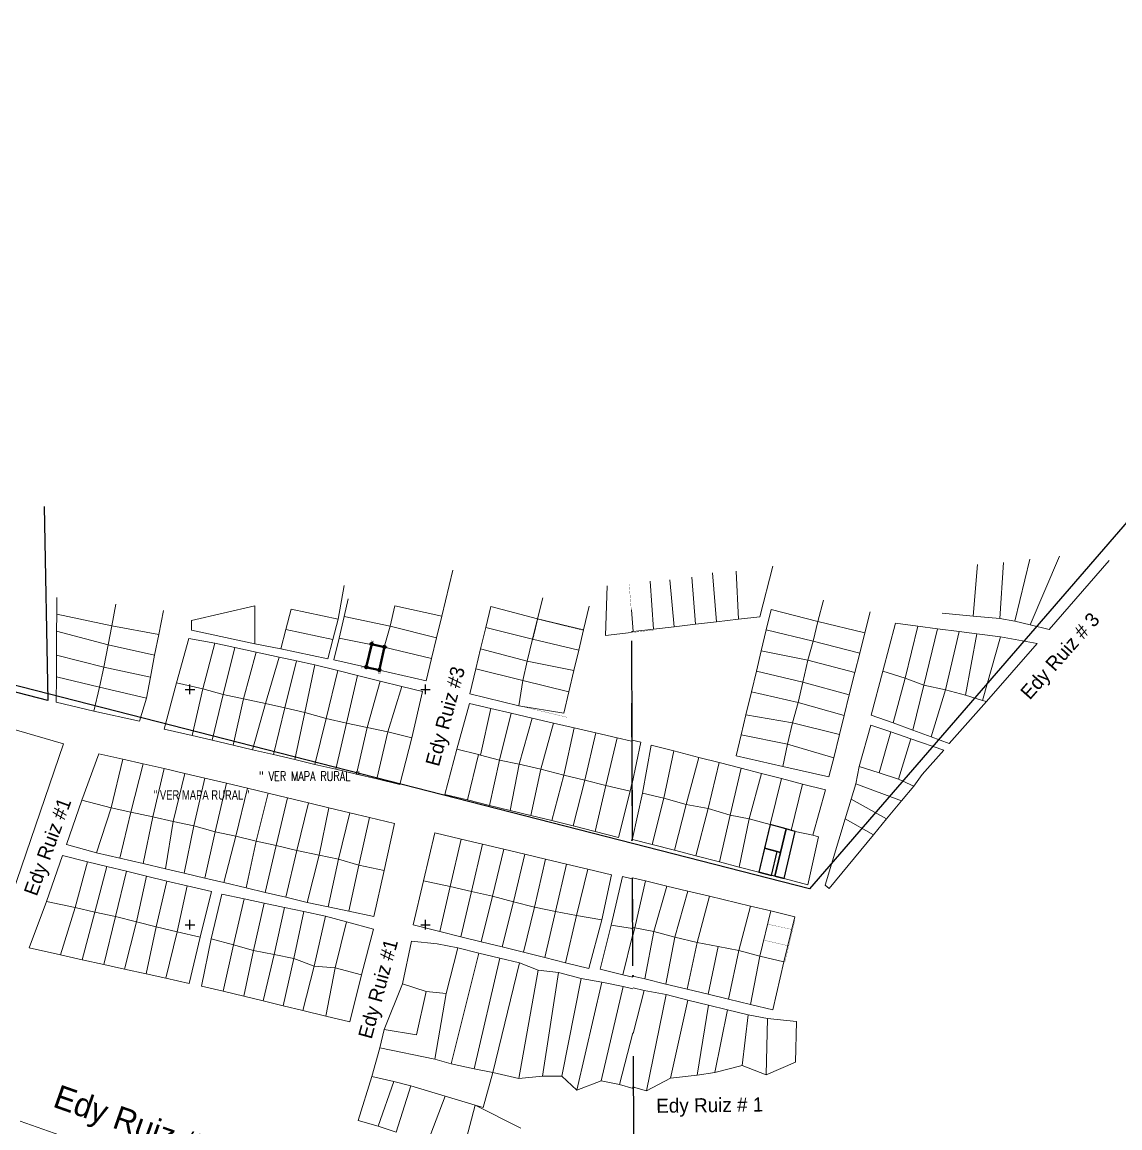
# Model space of a CAD drawing. Header units: metres. Extents: x 619047 to 657292, y 1301217 to 1319844.
# Drawn here: x 649320.5 to 649786.9, y 1319243.9 to 1319713.8 of the extents above; entities that cross this region are included whole.
import ezdxf
from ezdxf.enums import TextEntityAlignment as Align

# ---------------------------------------------------------------- set-up
doc = ezdxf.new("R2010")
doc.units = ezdxf.units.M
doc.header["$PDMODE"] = 32
doc.header["$PDSIZE"] = 0.5
for name, color, linetype in [('2', 1, 'Continuous'), ('42', 7, 'Continuous'), ('5', 7, 'Continuous'), ('7', 7, 'Continuous'), ('CVL_CUADCON_LIN', 8, 'Continuous')]:
    doc.layers.add(name, color=color, linetype=linetype)
for name, color, linetype, lineweight in [('Nivel 16', 7, 'Continuous', 0), ('Nivel 2', 7, 'Continuous', 0), ('Nivel 3', 7, 'Continuous', 0), ('Nivel 30', 7, 'Continuous', 0), ('Nivel 4', 7, 'Continuous', 0), ('Nivel 5', 7, 'Continuous', 0)]:
    doc.layers.add(name, color=color, linetype=linetype, lineweight=lineweight)
doc.styles.add('ROMANS', font='ROMANS', dxfattribs={"height": 0.2})
doc.styles.get("Standard").update_dxf_attribs({"font": 'arial.ttf'})
doc.styles.add('Style-ENGINEERING', font='ENGINEERING.shx')
doc.styles.add('Style-INTL_ISO', font='INTL_ISO.shx')

# ---------------------------------------------------------------- blocks, each defined once
blk = doc.blocks.new('COORD')
at = {"layer": '42', "color": 2, "linetype": 'Continuous'}
for p, q in [((-2, 0), (2, 0)), ((0, -2), (0, 2))]:
    blk.add_line(p, q, dxfattribs=at)

msp = doc.modelspace()

# ---------------------------------------------------------------- linework, layer by layer
at = {"layer": '2', "color": 1, "linetype": 'Continuous'}
for points in [[(649839.86673, 1319713.78133), (649821.79773, 1319538.25933), (649654.98673, 1319345.51033), (649314.47573, 1319432.79933)], [(649329.8709, 1319507.88866), (649331.4259, 1319425.57966), (649250.7079, 1319446.35766)]]:
    msp.add_lwpolyline(points, dxfattribs=at)
at = {"layer": 'CVL_CUADCON_LIN', "color": 2, "ltscale": 0.5, "const_width": 0.1, "flags": 128}
for points in [[(649578.4049, 1319474.94866), (649580.0529, 1319454.84166)], [(649588.84585, 1319455.47553), (649568.45425, 1319453.10024)], [(649510.7309, 1319428.29266), (649531.4739, 1319423.31866)], [(649531.4739, 1319423.31866), (649552.2169, 1319418.34466)], [(649637.19693, 1319330.5092), (649638.18354, 1319334.64309)], [(649647.83988, 1319328.15064), (649648.81489, 1319332.2359)], [(649633.9469, 1319316.89166), (649644.56664, 1319314.43583)]]:
    msp.add_lwpolyline(points, dxfattribs=at)
for points in [[(649556.9759, 1319446.91466), (649558.96123, 1319455.28236), (649539.63682, 1319460.03393), (649537.60472, 1319451.47177)], [(649647.83988, 1319328.15064), (649646.19165, 1319321.2446), (649635.57191, 1319323.70043), (649637.19693, 1319330.5092)], [(649646.19165, 1319321.2446), (649644.56664, 1319314.43583), (649633.9469, 1319316.89166), (649635.57191, 1319323.70043)]]:
    msp.add_lwpolyline(points, close=True, dxfattribs=at)
at = {"layer": 'CVL_CUADCON_LIN', "color": 6, "ltscale": 0.5, "const_width": 0.1, "flags": 128}
msp.add_lwpolyline([(649558.96123, 1319455.28236), (649539.63682, 1319460.03393)], close=True, dxfattribs=at)
for points in [[(649558.96123, 1319455.28236), (649556.9759, 1319446.91466)], [(649556.9759, 1319446.91466), (649537.60472, 1319451.47177)]]:
    msp.add_lwpolyline(points, dxfattribs=at)
at = {"layer": 'CVL_CUADCON_LIN', "color": 4, "lineweight": 40, "ltscale": 0.5, "flags": 128}
for points in [[(649469.51572, 1319449.36048), (649473.91118, 1319448.30663)], [(649466.80227, 1319440.18758), (649468.91293, 1319448.99084)], [(649474.29202, 1319447.70129), (649472.39527, 1319438.90343)], [(649471.80258, 1319438.52655), (649467.17302, 1319439.58947)]]:
    msp.add_lwpolyline(points, dxfattribs=at)
at = {"layer": 'CVL_CUADCON_LIN', "color": 2, "ltscale": 0.5, "flags": 128}
for points in [[(649638.3379, 1319372.86066), (649633.5449, 1319352.58066)], [(649648.9399, 1319369.91166), (649645.0862, 1319370.98358), (649638.3379, 1319372.86066)], [(649640.31669, 1319350.82664), (649645.0862, 1319370.98358)], [(649635.9414, 1319362.72066), (649642.70145, 1319360.90512)], [(649638.8669, 1319351.20216), (649641.25263, 1319361.29423)], [(649642.70145, 1319360.90512), (649642.70129, 1319360.90517), (649641.25263, 1319361.29423)], [(649644.1889, 1319349.82366), (649640.31669, 1319350.82664), (649638.86461, 1319351.20275), (649633.54031, 1319352.58185)]]:
    msp.add_lwpolyline(points, dxfattribs=at)
at = {"layer": 'CVL_CUADCON_LIN', "color": 6, "ltscale": 0.5, "flags": 128}
for points in [[(649635.9414, 1319362.72066), (649642.70144, 1319360.90511), (649645.0862, 1319370.98358), (649638.3379, 1319372.86066)], [(649635.9414, 1319362.72066), (649642.70144, 1319360.90511), (649645.0862, 1319370.98358), (649638.3379, 1319372.86066)], [(649640.31669, 1319350.82664), (649644.1889, 1319349.82366), (649648.9399, 1319369.91166), (649645.0862, 1319370.98358)], [(649640.31669, 1319350.82664), (649644.1889, 1319349.82366), (649648.9399, 1319369.91166), (649645.0862, 1319370.98358)], [(649633.54031, 1319352.58185), (649638.86461, 1319351.20275), (649641.25263, 1319361.29423), (649635.9414, 1319362.72066)], [(649633.54031, 1319352.58185), (649638.86461, 1319351.20275), (649641.25263, 1319361.29423), (649635.9414, 1319362.72066)]]:
    msp.add_lwpolyline(points, close=True, dxfattribs=at)
at = {"layer": 'CVL_CUADCON_LIN', "color": 5, "ltscale": 0.5, "const_width": 0.1, "flags": 128}
msp.add_lwpolyline([(649646.19165, 1319321.2446), (649644.56664, 1319314.43583), (649633.9469, 1319316.89166), (649635.57191, 1319323.70043)], close=True, dxfattribs=at)
at = {"layer": 'CVL_CUADCON_LIN', "color": 4, "lineweight": 40, "ltscale": 0.5}
for centre in [(649469.0295, 1319449.47706), (649474.3974, 1319448.19006), (649466.6857, 1319439.70136), (649472.2899, 1319438.41466)]:
    msp.add_circle(centre, 0.5, dxfattribs=at)
at = {"layer": 'CVL_CUADCON_LIN', "color": 4, "ltscale": 0.5}
for p in [(649469.0295, 1319449.47706), (649474.3974, 1319448.19006), (649466.6857, 1319439.70136), (649472.2899, 1319438.41466)]:
    msp.add_point(p, dxfattribs=at)
at = {"layer": 'Nivel 16', "color": 7, "linetype": 'Continuous', "lineweight": -3, "flags": 128}
for points in [[(649579.7979, 1319366.49966), (649579.4789, 1319450.88066)], [(649579.3609, 1319424.40966), (649579.6369, 1319366.05566)], [(649579.7139, 1319349.69966), (649579.8879, 1319312.83766)], [(649579.9279, 1319332.16866), (649579.8599, 1319350.14466)], [(649580.0699, 1319274.34166), (649580.3889, 1319206.83366)]]:
    msp.add_lwpolyline(points, dxfattribs=at)
at = {"layer": 'Nivel 2', "color": 1, "linetype": 'Continuous', "lineweight": -3, "flags": 128}
msp.add_lwpolyline([(649329.8709, 1319507.88866), (649331.4259, 1319425.57966), (649250.7079, 1319446.35766)], dxfattribs=at)
at = {"layer": 'Nivel 30', "color": 3, "linetype": 'Continuous', "lineweight": 13}
for p, q in [((649748.8089, 1319457.72366), (649761.1729, 1319486.85966)), ((649639.4919, 1319482.63866), (649633.8769, 1319461.11466)), ((649726.3609, 1319483.36766), (649724.4889, 1319461.41866)), ((649735.8499, 1319460.34566), (649737.4559, 1319484.09466)), ((649742.1789, 1319459.20466), (649748.6819, 1319485.60866)), ((649782.3789, 1319484.96466), (649756.8279, 1319455.68466)), ((649503.4299, 1319480.83866), (649498.7589, 1319461.30566)), ((649606.5439, 1319457.92966), (649604.9769, 1319477.96366)), ((649615.4989, 1319458.97266), (649613.8639, 1319479.72966)), ((649623.8329, 1319480.48366), (649624.9019, 1319460.06966)), ((649457.3029, 1319474.45266), (649454.7239, 1319460.10366)), ((649568.3979, 1319453.09366), (649569.0119, 1319474.18366)), ((649587.3559, 1319476.25166), (649588.8009, 1319455.86066)), ((649595.7429, 1319476.74266), (649597.5379, 1319456.87866)), ((649335.2069, 1319462.26966), (649335.2369, 1319469.24266)), ((649457.3009, 1319461.22566), (649459.0759, 1319468.72266)), ((649541.6769, 1319469.19366), (649539.4739, 1319460.26366)), ((649658.5749, 1319459.13866), (649660.9799, 1319468.10966)), ((649360.2909, 1319466.45266), (649358.5859, 1319457.21666)), ((649380.5819, 1319463.80966), (649378.5329, 1319453.55766)), ((649392.5419, 1319459.57966), (649419.3249, 1319465.72966)), ((649419.3249, 1319465.72966), (649419.3139, 1319449.63566)), ((649434.7699, 1319464.33166), (649432.5349, 1319455.73966)), ((649454.7239, 1319460.10366), (649434.7699, 1319464.33166)), ((649476.8679, 1319457.15266), (649478.8719, 1319465.72166)), ((649498.7589, 1319461.30566), (649478.8719, 1319465.72166)), ((649517.4699, 1319456.52966), (649519.6089, 1319465.49366)), ((649519.6089, 1319465.49366), (649539.4739, 1319460.26366)), ((649561.4059, 1319465.58966), (649559.0339, 1319455.58866)), ((649579.4289, 1319464.06066), (649580.0529, 1319454.84166)), ((649636.6609, 1319455.60966), (649638.7029, 1319464.16366)), ((649638.7029, 1319464.16366), (649658.5749, 1319459.13866)), ((649680.7719, 1319463.21466), (649678.5159, 1319454.25766)), ((649335.1759, 1319454.95866), (649335.2069, 1319462.26966)), ((649335.2069, 1319462.26966), (649358.5859, 1319457.21666)), ((649392.4599, 1319455.46466), (649392.5419, 1319459.57966)), ((649454.7239, 1319460.10366), (649452.5569, 1319451.47266)), ((649455.1909, 1319452.02466), (649457.3009, 1319461.22566)), ((649457.3009, 1319461.22566), (649476.8679, 1319457.15266)), ((649498.7589, 1319461.30566), (649496.5749, 1319452.17066)), ((649539.4739, 1319460.26366), (649537.2779, 1319451.54866)), ((649539.4739, 1319460.26366), (649559.0339, 1319455.58866)), ((649615.4989, 1319458.97266), (649606.5439, 1319457.92966)), ((649624.9019, 1319460.06966), (649615.4989, 1319458.97266)), ((649633.8769, 1319461.11466), (649624.9019, 1319460.06966)), ((649656.5099, 1319450.71066), (649658.5749, 1319459.13866)), ((649678.5159, 1319454.25766), (649658.5749, 1319459.13866)), ((649724.4889, 1319461.41866), (649711.4399, 1319462.65266)), ((649735.8499, 1319460.34566), (649724.4889, 1319461.41866)), ((649742.1789, 1319459.20466), (649735.8499, 1319460.34566)), ((649748.8089, 1319457.72366), (649742.1789, 1319459.20466)), ((649335.1319, 1319444.74966), (649335.1759, 1319454.95866)), ((649357.0659, 1319449.16766), (649335.1759, 1319454.95866)), ((649358.5859, 1319457.21666), (649357.0659, 1319449.16766)), ((649358.5859, 1319457.21666), (649378.5329, 1319453.55766)), ((649419.3139, 1319449.63566), (649392.4599, 1319455.46466)), ((649430.4709, 1319447.41466), (649432.5349, 1319455.73966)), ((649452.5569, 1319451.47266), (649432.5349, 1319455.73966)), ((649476.8679, 1319457.15266), (649474.3919, 1319448.16466)), ((649496.5749, 1319452.17066), (649476.8679, 1319457.15266)), ((649515.3189, 1319447.51766), (649517.4699, 1319456.52966)), ((649517.4699, 1319456.52966), (649537.2779, 1319451.54866)), ((649559.0339, 1319455.58866), (649556.9759, 1319446.91466)), ((649579.2189, 1319454.35666), (649568.3979, 1319453.09366)), ((649580.0529, 1319454.84166), (649579.4639, 1319454.77266)), ((649588.8009, 1319455.86066), (649580.0529, 1319454.84166)), ((649597.5379, 1319456.87866), (649588.8009, 1319455.86066)), ((649606.5439, 1319457.92966), (649597.5379, 1319456.87866)), ((649634.5089, 1319446.59766), (649636.6609, 1319455.60966)), ((649656.5099, 1319450.71066), (649636.6609, 1319455.60966)), ((649678.5159, 1319454.25766), (649676.3319, 1319445.59266)), ((649686.1749, 1319437.91866), (649691.5719, 1319458.39466)), ((649691.5719, 1319458.39466), (649701.0099, 1319457.15466)), ((649695.7099, 1319435.07066), (649701.0099, 1319457.15466)), ((649701.0099, 1319457.15466), (649709.4499, 1319456.04366)), ((649703.6039, 1319432.10366), (649709.4499, 1319456.04366)), ((649709.4499, 1319456.04366), (649718.5829, 1319454.84266)), ((649712.7349, 1319430.04366), (649718.5829, 1319454.84266)), ((649718.5829, 1319454.84266), (649726.1439, 1319453.84766)), ((649726.1439, 1319453.84766), (649721.2679, 1319427.79466)), ((649726.1439, 1319453.84766), (649736.1459, 1319452.53266)), ((649756.8279, 1319455.68466), (649748.8089, 1319457.72366)), ((649357.0659, 1319449.16766), (649355.1929, 1319439.70566)), ((649376.7759, 1319444.77566), (649357.0659, 1319449.16766)), ((649378.5329, 1319453.55766), (649376.7759, 1319444.77566)), ((649386.0939, 1319433.09866), (649391.3859, 1319451.81866)), ((649391.3859, 1319451.81866), (649402.3789, 1319449.92666)), ((649397.3539, 1319430.50266), (649402.3789, 1319449.92666)), ((649402.3789, 1319449.92666), (649410.9539, 1319448.06466)), ((649430.4709, 1319447.41466), (649419.3139, 1319449.63566)), ((649452.5569, 1319451.47266), (649450.3309, 1319443.20766)), ((649452.9129, 1319442.86366), (649455.1909, 1319452.02466)), ((649474.3919, 1319448.16466), (649455.1909, 1319452.02466)), ((649496.5749, 1319452.17066), (649494.4839, 1319443.42266)), ((649535.0839, 1319442.28766), (649537.2779, 1319451.54866)), ((649537.2779, 1319451.54866), (649556.9759, 1319446.91466)), ((649656.5099, 1319450.71066), (649654.3439, 1319442.70166)), ((649656.5099, 1319450.71066), (649676.3319, 1319445.59266)), ((649728.5389, 1319425.53566), (649736.1459, 1319452.53266)), ((649751.7479, 1319449.67566), (649730.1409, 1319425.16666)), ((649736.1459, 1319452.53266), (649751.7479, 1319449.67566)), ((649335.0939, 1319435.59266), (649335.1319, 1319444.74966)), ((649355.1929, 1319439.70566), (649335.1319, 1319444.74966)), ((649376.7759, 1319444.77566), (649375.0489, 1319435.50566)), ((649410.9539, 1319448.06466), (649405.8709, 1319428.07466)), ((649410.9539, 1319448.06466), (649419.9169, 1319446.11866)), ((649419.9169, 1319446.11866), (649414.5929, 1319426.25866)), ((649419.9169, 1319446.11866), (649429.7219, 1319443.99066)), ((649450.3309, 1319443.20766), (649430.4709, 1319447.41466)), ((649472.2899, 1319438.41466), (649474.3919, 1319448.16466)), ((649494.4839, 1319443.42266), (649474.3919, 1319448.16466)), ((649513.2729, 1319438.94266), (649515.3189, 1319447.51766)), ((649535.0839, 1319442.28766), (649515.3189, 1319447.51766)), ((649556.9759, 1319446.91466), (649554.9349, 1319438.30666)), ((649632.4389, 1319437.92566), (649634.5089, 1319446.59766)), ((649654.3439, 1319442.70166), (649634.5089, 1319446.59766)), ((649676.3319, 1319445.59266), (649674.2799, 1319437.45066)), ((649355.1929, 1319439.70566), (649353.3309, 1319431.24266)), ((649375.0489, 1319435.50566), (649355.1929, 1319439.70566)), ((649429.7219, 1319443.99066), (649423.9229, 1319424.31266)), ((649429.7219, 1319443.99066), (649437.1239, 1319442.38466)), ((649437.1239, 1319442.38466), (649432.1349, 1319422.40166)), ((649437.1239, 1319442.38466), (649444.9169, 1319440.69166)), ((649440.5939, 1319420.35666), (649444.9169, 1319440.69166)), ((649444.9169, 1319440.69166), (649454.6669, 1319438.26166)), ((649472.2899, 1319438.41466), (649452.9129, 1319442.86366)), ((649494.4839, 1319443.42266), (649492.1899, 1319433.83066)), ((649535.0839, 1319442.28766), (649533.2309, 1319434.07966)), ((649535.0839, 1319442.28766), (649554.9349, 1319438.30666)), ((649654.3439, 1319442.70166), (649652.1469, 1319433.37766)), ((649674.2799, 1319437.45066), (649654.3439, 1319442.70166)), ((649335.0489, 1319424.79966), (649335.0939, 1319435.59266)), ((649353.3309, 1319431.24266), (649335.0939, 1319435.59266)), ((649375.0489, 1319435.50566), (649373.3609, 1319426.44266)), ((649454.6669, 1319438.26166), (649449.6259, 1319417.85366)), ((649454.6669, 1319438.26166), (649463.0279, 1319436.17766)), ((649463.0279, 1319436.17766), (649458.2949, 1319415.91466)), ((649463.0279, 1319436.17766), (649472.5669, 1319433.80066)), ((649492.1899, 1319433.83066), (649472.2899, 1319438.41466)), ((649510.7309, 1319428.29266), (649513.2729, 1319438.94266)), ((649533.2309, 1319434.07966), (649513.2729, 1319438.94266)), ((649554.9349, 1319438.30666), (649552.7899, 1319429.26266)), ((649630.3689, 1319429.25366), (649632.4389, 1319437.92566)), ((649632.4389, 1319437.92566), (649652.1469, 1319433.37766)), ((649674.2799, 1319437.45066), (649671.9309, 1319427.97966)), ((649681.2789, 1319419.34366), (649686.1749, 1319437.91866)), ((649686.1749, 1319437.91866), (649695.7099, 1319435.07066)), ((649695.7099, 1319435.07066), (649690.5319, 1319415.97166)), ((649695.7099, 1319435.07066), (649703.6039, 1319432.10366)), ((649353.3309, 1319431.24266), (649351.0289, 1319421.02666)), ((649353.3309, 1319431.24266), (649373.3609, 1319426.44266)), ((649380.9349, 1319413.36266), (649386.0939, 1319433.09866)), ((649397.3539, 1319430.50266), (649386.0939, 1319433.09866)), ((649392.8189, 1319410.57966), (649397.3539, 1319430.50266)), ((649405.8709, 1319428.07466), (649397.3539, 1319430.50266)), ((649472.5669, 1319433.80066), (649467.1489, 1319414.03766)), ((649472.5669, 1319433.80066), (649481.8839, 1319431.47866)), ((649475.8719, 1319412.18866), (649481.8839, 1319431.47866)), ((649481.8839, 1319431.47866), (649490.5719, 1319429.31366)), ((649531.4739, 1319423.31866), (649533.2309, 1319434.07966)), ((649552.7899, 1319429.26266), (649533.2309, 1319434.07966)), ((649652.1469, 1319433.37766), (649650.1429, 1319424.68066)), ((649652.1469, 1319433.37766), (649671.9309, 1319427.97966)), ((649703.6039, 1319432.10366), (649698.9039, 1319412.92066)), ((649712.7349, 1319430.04366), (649703.6039, 1319432.10366)), ((649373.3609, 1319426.44266), (649370.4379, 1319416.68566)), ((649405.8709, 1319428.07466), (649401.2259, 1319408.61066)), ((649405.8709, 1319428.07466), (649414.5929, 1319426.25866)), ((649410.2069, 1319406.50666), (649414.5929, 1319426.25866)), ((649423.9229, 1319424.31266), (649414.5929, 1319426.25866)), ((649490.5719, 1319429.31366), (649486.0859, 1319409.71466)), ((649531.4739, 1319423.31866), (649510.7309, 1319428.29266)), ((649552.7899, 1319429.26266), (649550.6269, 1319420.13966)), ((649628.0149, 1319419.39366), (649630.3689, 1319429.25366)), ((649650.1429, 1319424.68066), (649630.3689, 1319429.25366)), ((649671.9309, 1319427.97966), (649669.7309, 1319419.10866)), ((649712.7349, 1319430.04366), (649706.6479, 1319410.09766)), ((649712.7349, 1319430.04366), (649721.2679, 1319427.79466)), ((649728.5389, 1319425.53566), (649721.2679, 1319427.79466)), ((649276.52769, 1319424.9505), (649338.10061, 1319407.16257)), ((649351.0289, 1319421.02666), (649335.0489, 1319424.79966)), ((649370.4379, 1319416.68566), (649351.0289, 1319421.02666)), ((649418.3329, 1319404.60566), (649423.9229, 1319424.31266)), ((649432.1349, 1319422.40166), (649423.9229, 1319424.31266)), ((649432.1349, 1319422.40166), (649427.2449, 1319402.51766)), ((649440.5939, 1319420.35666), (649432.1349, 1319422.40166)), ((649505.2049, 1319404.86466), (649510.6109, 1319424.20666)), ((649510.6109, 1319424.20666), (649519.6329, 1319422.10066)), ((649515.3129, 1319402.29166), (649519.6329, 1319422.10066)), ((649519.6329, 1319422.10066), (649528.2569, 1319420.08666)), ((649550.6269, 1319420.13966), (649531.4739, 1319423.31866)), ((649650.1429, 1319424.68066), (649647.8529, 1319416.03266)), ((649650.1429, 1319424.68066), (649669.7309, 1319419.10866)), ((649730.1409, 1319425.16666), (649714.3739, 1319407.28066)), ((649728.5389, 1319425.53566), (649730.1409, 1319425.16666)), ((649436.3739, 1319400.38066), (649440.5939, 1319420.35666)), ((649440.5939, 1319420.35666), (649449.6259, 1319417.85366)), ((649449.6259, 1319417.85366), (649444.8809, 1319398.37966)), ((649449.6259, 1319417.85366), (649458.2949, 1319415.91466)), ((649523.3329, 1319400.22966), (649528.2569, 1319420.08666)), ((649528.2569, 1319420.08666), (649537.2489, 1319417.98666)), ((649531.7369, 1319398.47966), (649537.2489, 1319417.98666)), ((649537.2489, 1319417.98666), (649546.2419, 1319415.88566)), ((649625.9919, 1319410.91766), (649628.0149, 1319419.39366)), ((649647.8529, 1319416.03266), (649628.0149, 1319419.39366)), ((649669.7309, 1319419.10866), (649667.7299, 1319411.04266)), ((649690.5319, 1319415.97166), (649681.2789, 1319419.34366)), ((649392.8189, 1319410.57966), (649380.9349, 1319413.36266)), ((649458.2949, 1319415.91466), (649453.7389, 1319396.29666)), ((649458.2949, 1319415.91466), (649467.1489, 1319414.03766)), ((649462.6159, 1319394.20966), (649467.1489, 1319414.03766)), ((649467.1489, 1319414.03766), (649475.8719, 1319412.18866)), ((649471.1629, 1319392.19966), (649475.8719, 1319412.18866)), ((649475.8719, 1319412.18866), (649486.0859, 1319409.71466)), ((649540.9139, 1319396.28866), (649546.2419, 1319415.88566)), ((649546.2419, 1319415.88566), (649555.0809, 1319413.86666)), ((649555.0809, 1319413.86666), (649550.5929, 1319393.76766)), ((649555.0809, 1319413.86666), (649564.2919, 1319411.76366)), ((649559.5349, 1319391.64766), (649564.2919, 1319411.76366)), ((649564.2919, 1319411.76366), (649573.3559, 1319409.69266)), ((649647.8529, 1319416.03266), (649645.7199, 1319407.01166)), ((649667.7299, 1319411.04266), (649647.8529, 1319416.03266)), ((649676.1099, 1319397.44166), (649681.1279, 1319415.06366)), ((649681.1279, 1319415.06366), (649689.5459, 1319412.14866)), ((649684.6769, 1319394.77566), (649689.5459, 1319412.14866)), ((649689.5459, 1319412.14866), (649698.1049, 1319409.18466)), ((649698.9039, 1319412.92066), (649690.5319, 1319415.97166)), ((649706.6479, 1319410.09766), (649698.9039, 1319412.92066)), ((649289.91327, 1319266.38739), (649338.10061, 1319407.16257)), ((649401.2259, 1319408.61066), (649392.8189, 1319410.57966)), ((649410.2069, 1319406.50666), (649401.2259, 1319408.61066)), ((649486.0859, 1319409.71466), (649481.0069, 1319389.88466)), ((649573.3559, 1319409.69266), (649568.5599, 1319389.40066)), ((649573.3559, 1319409.69266), (649579.4369, 1319408.30366)), ((649579.6379, 1319408.73466), (649583.3509, 1319407.88666)), ((649583.3509, 1319407.88666), (649579.7079, 1319390.24866)), ((649623.8589, 1319401.98166), (649625.9919, 1319410.91766)), ((649625.9919, 1319410.91766), (649645.7199, 1319407.01166)), ((649643.6769, 1319397.49566), (649645.7199, 1319407.01166)), ((649665.2899, 1319401.20366), (649645.7199, 1319407.01166)), ((649667.7299, 1319411.04266), (649665.2899, 1319401.20366)), ((649698.1049, 1319409.18466), (649692.8499, 1319392.12166)), ((649698.1049, 1319409.18466), (649712.0639, 1319404.35166)), ((649714.3739, 1319407.28066), (649706.6479, 1319410.09766)), ((649418.3329, 1319404.60566), (649410.2069, 1319406.50666)), ((649427.2449, 1319402.51766), (649418.3329, 1319404.60566)), ((649436.3739, 1319400.38066), (649427.2449, 1319402.51766)), ((649500.1409, 1319385.57166), (649505.2049, 1319404.86466)), ((649505.2049, 1319404.86466), (649514.3559, 1319402.54866)), ((649514.3559, 1319402.54866), (649509.7139, 1319383.24466)), ((649515.3129, 1319402.29166), (649514.3559, 1319402.54866)), ((649515.3129, 1319402.29166), (649523.3329, 1319400.22966)), ((649584.0079, 1319386.16266), (649587.7279, 1319406.56766)), ((649587.7279, 1319406.56766), (649597.4259, 1319404.07466)), ((649597.4259, 1319404.07466), (649593.1569, 1319384.05266)), ((649597.4259, 1319404.07466), (649608.0269, 1319401.35066)), ((649712.0639, 1319404.35166), (649702.8209, 1319394.04266)), ((649444.8809, 1319398.37966), (649436.3739, 1319400.38066)), ((649453.7389, 1319396.29666), (649444.8809, 1319398.37966)), ((649523.3329, 1319400.22966), (649519.0499, 1319380.97566)), ((649523.3329, 1319400.22966), (649531.7369, 1319398.47966)), ((649531.7369, 1319398.47966), (649527.8549, 1319378.83566)), ((649531.7369, 1319398.47966), (649540.9139, 1319396.28866)), ((649602.6679, 1319381.37466), (649608.0269, 1319401.35066)), ((649608.0269, 1319401.35066), (649616.5969, 1319399.14766)), ((649611.9359, 1319379.57766), (649616.5969, 1319399.14766)), ((649616.5969, 1319399.14766), (649626.0229, 1319396.72566)), ((649643.6769, 1319397.49566), (649623.8589, 1319401.98166)), ((649663.2699, 1319393.06066), (649643.6769, 1319397.49566)), ((649665.2899, 1319401.20366), (649663.2699, 1319393.06066)), ((649674.6999, 1319390.11966), (649676.1099, 1319397.44166)), ((649684.6769, 1319394.77566), (649676.1099, 1319397.44166)), ((649462.6159, 1319394.20966), (649453.7389, 1319396.29666)), ((649471.1629, 1319392.19966), (649462.6159, 1319394.20966)), ((649536.7009, 1319376.68566), (649540.9139, 1319396.28866)), ((649550.5929, 1319393.76766), (649540.9139, 1319396.28866)), ((649550.5929, 1319393.76766), (649545.5749, 1319374.52866)), ((649559.5349, 1319391.64766), (649550.5929, 1319393.76766)), ((649626.0229, 1319396.72566), (649621.2529, 1319376.80766)), ((649626.0229, 1319396.72566), (649634.6399, 1319394.51166)), ((649634.6399, 1319394.51166), (649629.3509, 1319375.23566)), ((649634.6399, 1319394.51166), (649643.1619, 1319392.32066)), ((649684.6769, 1319394.77566), (649692.8499, 1319392.12166)), ((649702.8209, 1319394.04266), (649699.2829, 1319389.13266)), ((649481.0069, 1319389.88466), (649471.1629, 1319392.19966)), ((649554.6639, 1319372.22666), (649559.5349, 1319391.64766)), ((649568.5599, 1319389.40066), (649559.5349, 1319391.64766)), ((649563.9099, 1319369.88566), (649568.5599, 1319389.40066)), ((649578.8739, 1319387.04666), (649568.5599, 1319389.40066)), ((649579.5229, 1319390.18766), (649578.8739, 1319387.04666)), ((649638.3379, 1319372.86066), (649643.1619, 1319392.32066)), ((649643.1619, 1319392.32066), (649652.0719, 1319390.03066)), ((649652.0719, 1319390.03066), (649647.1579, 1319370.21866)), ((649652.0719, 1319390.03066), (649661.8659, 1319387.51266)), ((649672.7189, 1319383.56966), (649674.6999, 1319390.11966)), ((649694.1489, 1319382.90766), (649674.6999, 1319390.11966)), ((649699.2829, 1319389.13266), (649692.8499, 1319392.12166)), ((649699.2829, 1319389.13266), (649694.1489, 1319382.90766)), ((649509.7139, 1319383.24466), (649500.1409, 1319385.57166)), ((649578.8739, 1319387.04666), (649573.8239, 1319367.37566)), ((649579.7969, 1319366.87566), (649584.0079, 1319386.16266)), ((649584.0079, 1319386.16266), (649593.1569, 1319384.05266)), ((649588.2149, 1319364.31966), (649593.1569, 1319384.05266)), ((649593.1569, 1319384.05266), (649602.6679, 1319381.37466)), ((649661.8659, 1319387.51266), (649656.4799, 1319368.27166)), ((649670.2009, 1319375.25166), (649672.7189, 1319383.56966)), ((649672.7189, 1319383.56966), (649687.7899, 1319375.20066)), ((649519.0499, 1319380.97566), (649509.7139, 1319383.24466)), ((649527.8549, 1319378.83566), (649519.0499, 1319380.97566)), ((649536.7009, 1319376.68566), (649527.8549, 1319378.83566)), ((649597.6989, 1319361.86266), (649602.6679, 1319381.37466)), ((649611.9359, 1319379.57766), (649602.6679, 1319381.37466)), ((649606.7279, 1319359.52566), (649611.9359, 1319379.57766)), ((649621.2529, 1319376.80766), (649611.9359, 1319379.57766)), ((649694.1489, 1319382.90766), (649687.7899, 1319375.20066)), ((649545.5749, 1319374.52866), (649536.7009, 1319376.68566)), ((649554.6639, 1319372.22666), (649545.5749, 1319374.52866)), ((649621.2529, 1319376.80766), (649616.7249, 1319356.93566)), ((649629.3509, 1319375.23566), (649621.2529, 1319376.80766)), ((649625.1239, 1319354.76166), (649629.3509, 1319375.23566)), ((649629.3509, 1319375.23566), (649638.3379, 1319372.86066)), ((649661.6659, 1319347.04466), (649670.2009, 1319375.25166)), ((649682.2269, 1319368.45866), (649670.2009, 1319375.25166)), ((649687.7899, 1319375.20066), (649682.2269, 1319368.45866)), ((649563.9099, 1319369.88566), (649554.6639, 1319372.22666)), ((649573.8239, 1319367.37566), (649563.9099, 1319369.88566)), ((649633.5449, 1319352.58066), (649638.3379, 1319372.86066)), ((649647.1579, 1319370.21866), (649638.3379, 1319372.86066)), ((649648.9399, 1319369.91166), (649644.1889, 1319349.82366)), ((649648.9399, 1319369.91166), (649647.1579, 1319370.21866)), ((649648.9399, 1319369.91166), (649656.4799, 1319368.27166)), ((649579.4599, 1319366.10266), (649579.6329, 1319366.89466)), ((649579.6369, 1319366.05666), (649579.4599, 1319366.10266)), ((649588.2149, 1319364.31966), (649579.7979, 1319366.50066)), ((649658.7699, 1319367.63766), (649654.2539, 1319347.21666)), ((649656.4799, 1319368.27166), (649658.7699, 1319367.63766)), ((649682.2269, 1319368.45866), (649663.4329, 1319345.67466)), ((649597.6989, 1319361.86266), (649588.2149, 1319364.31966)), ((649606.7279, 1319359.52566), (649597.6989, 1319361.86266)), ((649616.7249, 1319356.93566), (649606.7279, 1319359.52566)), ((649625.1239, 1319354.76166), (649616.7249, 1319356.93566)), ((649633.5449, 1319352.58066), (649625.1239, 1319354.76166)), ((649644.1889, 1319349.82366), (649633.5449, 1319352.58066)), ((649654.2539, 1319347.21666), (649644.1889, 1319349.82366)), ((649663.4329, 1319345.67466), (649661.6659, 1319347.04466)), ((649319.7379, 1319246.76966), (649338.9869, 1319239.98866))]:
    msp.add_line(p, q, dxfattribs=at)
at = {"layer": 'Nivel 30', "color": 1, "linetype": 'Continuous', "lineweight": 13}
for p, q in [((649345.8739, 1319383.14366), (649353.1059, 1319402.82766)), ((649353.1059, 1319402.82766), (649363.2779, 1319400.53366)), ((649358.3139, 1319379.95266), (649363.2779, 1319400.53366)), ((649363.2779, 1319400.53366), (649371.9409, 1319398.57766)), ((649371.9409, 1319398.57766), (649366.6629, 1319378.13666)), ((649371.9409, 1319398.57766), (649380.8869, 1319396.55866)), ((649376.0429, 1319376.11366), (649380.8869, 1319396.55866)), ((649380.8869, 1319396.55866), (649389.5949, 1319394.50866)), ((649389.5949, 1319394.50866), (649384.7549, 1319374.10466)), ((649389.5949, 1319394.50866), (649398.1469, 1319392.49266)), ((649393.5019, 1319372.26166), (649398.1469, 1319392.49266)), ((649398.1469, 1319392.49266), (649407.2819, 1319390.34066)), ((649407.2819, 1319390.34066), (649402.4999, 1319369.67766)), ((649407.2819, 1319390.34066), (649416.2129, 1319388.23566)), ((649411.3719, 1319367.80866), (649416.2129, 1319388.23566)), ((649416.2129, 1319388.23566), (649425.0599, 1319386.10666)), ((649419.8839, 1319365.73266), (649425.0599, 1319386.10666)), ((649425.0599, 1319386.10666), (649433.3249, 1319384.11966)), ((649433.3249, 1319384.11966), (649428.4429, 1319363.87466)), ((649433.3249, 1319384.11966), (649442.1919, 1319381.98566)), ((649339.3349, 1319364.26366), (649345.8739, 1319383.14366)), ((649358.3139, 1319379.95266), (649345.8739, 1319383.14366)), ((649352.1169, 1319360.79966), (649358.3139, 1319379.95266)), ((649358.3139, 1319379.95266), (649366.6629, 1319378.13666)), ((649442.1919, 1319381.98566), (649437.1829, 1319361.80566)), ((649442.1919, 1319381.98566), (649450.7969, 1319379.91666)), ((649446.7639, 1319359.80966), (649450.7969, 1319379.91666)), ((649450.7969, 1319379.91666), (649459.8079, 1319377.74866)), ((649362.0619, 1319358.50566), (649366.6629, 1319378.13666)), ((649366.6629, 1319378.13666), (649376.0429, 1319376.11366)), ((649376.0429, 1319376.11366), (649371.8909, 1319356.23766)), ((649376.0429, 1319376.11366), (649384.7549, 1319374.10466)), ((649384.7549, 1319374.10466), (649381.3989, 1319354.04566)), ((649393.5019, 1319372.26166), (649384.7549, 1319374.10466)), ((649459.8079, 1319377.74866), (649454.9849, 1319358.12866)), ((649459.8079, 1319377.74866), (649468.0719, 1319375.76066)), ((649463.5739, 1319355.56066), (649468.0719, 1319375.76066)), ((649468.0719, 1319375.76066), (649478.6809, 1319373.20966)), ((649393.5019, 1319372.26166), (649389.3649, 1319352.15266)), ((649393.5019, 1319372.26166), (649402.4999, 1319369.67766)), ((649398.1869, 1319350.05766), (649402.4999, 1319369.67766)), ((649402.4999, 1319369.67766), (649411.3719, 1319367.80866)), ((649478.6809, 1319373.20966), (649474.2739, 1319353.25966)), ((649491.0289, 1319348.95666), (649495.8209, 1319369.27266)), ((649495.8209, 1319369.27266), (649506.9929, 1319366.61466)), ((649406.2419, 1319348.14466), (649411.3719, 1319367.80866)), ((649411.3719, 1319367.80866), (649419.8839, 1319365.73266)), ((649419.8839, 1319365.73266), (649415.6339, 1319345.91266)), ((649419.8839, 1319365.73266), (649428.4429, 1319363.87466)), ((649502.3889, 1319346.47566), (649506.9929, 1319366.61466)), ((649506.9929, 1319366.61466), (649516.1539, 1319364.43466)), ((649352.1169, 1319360.79966), (649339.3349, 1319364.26366)), ((649362.0619, 1319358.50566), (649352.1169, 1319360.79966)), ((649423.7779, 1319343.97866), (649428.4429, 1319363.87466)), ((649428.4429, 1319363.87466), (649437.1829, 1319361.80566)), ((649432.5399, 1319341.89766), (649437.1829, 1319361.80566)), ((649437.1829, 1319361.80566), (649446.7639, 1319359.80966)), ((649446.7639, 1319359.80966), (649441.5689, 1319339.75366)), ((649454.9849, 1319358.12866), (649446.7639, 1319359.80966)), ((649516.1539, 1319364.43466), (649511.3709, 1319344.35266)), ((649516.1539, 1319364.43466), (649525.1109, 1319362.30466)), ((649520.3979, 1319342.33566), (649525.1109, 1319362.30466)), ((649525.1109, 1319362.30466), (649534.0389, 1319360.17966)), ((649529.2239, 1319340.03566), (649534.0389, 1319360.17966)), ((649534.0389, 1319360.17966), (649542.8499, 1319358.08266)), ((649330.9029, 1319340.04866), (649337.6879, 1319359.62966)), ((649337.6879, 1319359.62966), (649348.3349, 1319357.00566)), ((649348.3349, 1319357.00566), (649343.1159, 1319337.55666)), ((649348.3349, 1319357.00566), (649356.5339, 1319354.98666)), ((649371.8909, 1319356.23766), (649362.0619, 1319358.50566)), ((649381.3989, 1319354.04566), (649371.8909, 1319356.23766)), ((649454.9849, 1319358.12866), (649450.5119, 1319337.85266)), ((649454.9849, 1319358.12866), (649463.5739, 1319355.56066)), ((649463.5739, 1319355.56066), (649459.3299, 1319335.97866)), ((649474.2739, 1319353.25966), (649463.5739, 1319355.56066)), ((649538.2489, 1319337.74566), (649542.8499, 1319358.08266)), ((649542.8499, 1319358.08266), (649551.7889, 1319355.95666)), ((649551.7889, 1319355.95666), (649547.1159, 1319335.79966)), ((649551.7889, 1319355.95666), (649560.8919, 1319353.79066)), ((649351.4319, 1319335.60366), (649356.5339, 1319354.98666)), ((649356.5339, 1319354.98666), (649364.8309, 1319352.94266)), ((649360.1319, 1319333.66866), (649364.8309, 1319352.94266)), ((649364.8309, 1319352.94266), (649373.3239, 1319350.85066)), ((649369.0619, 1319331.42866), (649373.3239, 1319350.85066)), ((649373.3239, 1319350.85066), (649381.9479, 1319348.80866)), ((649389.3649, 1319352.15266), (649381.3989, 1319354.04566)), ((649398.1869, 1319350.05766), (649389.3649, 1319352.15266)), ((649474.2739, 1319353.25966), (649469.9579, 1319333.72066)), ((649560.8919, 1319353.79066), (649555.9759, 1319334.22166)), ((649560.8919, 1319353.79066), (649570.9659, 1319351.39366)), ((649570.9659, 1319351.39366), (649566.8489, 1319332.32566)), ((649570.6939, 1319329.99266), (649575.5919, 1319350.68466)), ((649575.5919, 1319350.68466), (649579.7139, 1319349.69966)), ((649381.9479, 1319348.80866), (649377.4989, 1319329.37466)), ((649381.9479, 1319348.80866), (649390.5719, 1319346.76666)), ((649386.3459, 1319327.27466), (649390.5719, 1319346.76666)), ((649390.5719, 1319346.76666), (649400.9769, 1319344.30266)), ((649406.2419, 1319348.14466), (649398.1869, 1319350.05766)), ((649415.6339, 1319345.91266), (649406.2419, 1319348.14466)), ((649423.7779, 1319343.97866), (649415.6339, 1319345.91266)), ((649486.6029, 1319330.19766), (649491.0289, 1319348.95666)), ((649491.0289, 1319348.95666), (649502.3889, 1319346.47566)), ((649497.9309, 1319327.38066), (649502.3889, 1319346.47566)), ((649502.3889, 1319346.47566), (649511.3709, 1319344.35266)), ((649579.8599, 1319350.14466), (649585.2939, 1319348.84566)), ((649585.2939, 1319348.84566), (649580.8049, 1319328.90766)), ((649585.2939, 1319348.84566), (649594.3569, 1319346.67966)), ((649588.8759, 1319327.37066), (649594.3569, 1319346.67966)), ((649594.3569, 1319346.67966), (649603.2839, 1319344.54766)), ((649400.9769, 1319344.30266), (649396.2259, 1319324.89366)), ((649400.8319, 1319324.23366), (649405.3799, 1319343.21166)), ((649405.3799, 1319343.21166), (649414.7809, 1319341.23466)), ((649414.7809, 1319341.23466), (649410.3099, 1319321.73366)), ((649414.7809, 1319341.23466), (649423.3519, 1319339.43266)), ((649432.5399, 1319341.89766), (649423.7779, 1319343.97866)), ((649441.5689, 1319339.75366), (649432.5399, 1319341.89766)), ((649506.8999, 1319325.15066), (649511.3709, 1319344.35266)), ((649520.3979, 1319342.33566), (649511.3709, 1319344.35266)), ((649520.3979, 1319342.33566), (649515.5989, 1319322.98766)), ((649520.3979, 1319342.33566), (649529.2239, 1319340.03566)), ((649603.2839, 1319344.54766), (649597.8719, 1319324.88766)), ((649603.2839, 1319344.54766), (649612.4739, 1319342.35166)), ((649607.3399, 1319322.65766), (649612.4739, 1319342.35166)), ((649612.4739, 1319342.35166), (649629.9779, 1319338.16866)), ((649323.5349, 1319320.37066), (649330.9029, 1319340.04866)), ((649330.9029, 1319340.04866), (649343.1159, 1319337.55666)), ((649336.7549, 1319317.43866), (649343.1159, 1319337.55666)), ((649343.1159, 1319337.55666), (649351.4319, 1319335.60366)), ((649423.3519, 1319339.43266), (649418.8669, 1319319.34066)), ((649423.3519, 1319339.43266), (649431.9419, 1319337.62566)), ((649431.9419, 1319337.62566), (649427.6109, 1319317.60866)), ((649431.9419, 1319337.62566), (649440.1509, 1319335.89866)), ((649450.5119, 1319337.85266), (649441.5689, 1319339.75366)), ((649459.3299, 1319335.97866), (649450.5119, 1319337.85266)), ((649529.2239, 1319340.03566), (649524.4039, 1319320.79866)), ((649529.2239, 1319340.03566), (649538.2489, 1319337.74566)), ((649533.5579, 1319318.52266), (649538.2489, 1319337.74566)), ((649547.1159, 1319335.79966), (649538.2489, 1319337.74566)), ((649629.9779, 1319338.16866), (649624.9799, 1319319.29366)), ((649629.9779, 1319338.16866), (649638.5369, 1319336.12366)), ((649351.4319, 1319335.60366), (649346.0239, 1319315.38266)), ((649351.4319, 1319335.60366), (649360.1319, 1319333.66866)), ((649355.2919, 1319313.32766), (649360.1319, 1319333.66866)), ((649360.1319, 1319333.66866), (649369.0619, 1319331.42866)), ((649435.9859, 1319315.86566), (649440.1509, 1319335.89866)), ((649440.1509, 1319335.89866), (649449.4649, 1319333.93866)), ((649449.4649, 1319333.93866), (649444.5429, 1319312.67966)), ((649449.4649, 1319333.93866), (649458.3779, 1319331.47966)), ((649469.9579, 1319333.72066), (649459.3299, 1319335.97866)), ((649542.5359, 1319316.28966), (649547.1159, 1319335.79966)), ((649547.1159, 1319335.79966), (649555.9759, 1319334.22166)), ((649551.3899, 1319314.08966), (649555.9759, 1319334.22166)), ((649555.9759, 1319334.22166), (649566.8489, 1319332.32566)), ((649566.8489, 1319332.32566), (649561.2529, 1319311.63766)), ((649638.5369, 1319336.12366), (649633.9469, 1319316.89166)), ((649638.5369, 1319336.12366), (649648.7199, 1319333.53166)), ((649648.7199, 1319333.53166), (649644.1609, 1319314.52966)), ((649369.0619, 1319331.42866), (649364.0729, 1319311.37866)), ((649369.0619, 1319331.42866), (649377.4989, 1319329.37466)), ((649377.4989, 1319329.37466), (649373.1579, 1319309.36566)), ((649386.3459, 1319327.27466), (649377.4989, 1319329.37466)), ((649381.5969, 1319307.49266), (649386.3459, 1319327.27466)), ((649386.3459, 1319327.27466), (649396.2259, 1319324.89366)), ((649453.4409, 1319311.88866), (649458.3779, 1319331.47966)), ((649458.3779, 1319331.47966), (649469.8449, 1319328.31766)), ((649469.8449, 1319328.31766), (649464.6989, 1319308.94566)), ((649497.9309, 1319327.38066), (649486.6029, 1319330.19766)), ((649506.8999, 1319325.15066), (649497.9309, 1319327.38066)), ((649566.1279, 1319311.34466), (649570.6939, 1319329.99266)), ((649570.6939, 1319329.99266), (649579.8139, 1319328.60166)), ((649579.9399, 1319329.03966), (649580.8049, 1319328.90766)), ((649580.8049, 1319328.90766), (649579.9539, 1319325.50566)), ((649580.8049, 1319328.90766), (649588.8759, 1319327.37066)), ((649585.0799, 1319307.19866), (649588.8759, 1319327.37066)), ((649588.8759, 1319327.37066), (649597.8719, 1319324.88766)), ((649396.2259, 1319324.89366), (649391.4319, 1319305.31066)), ((649396.6869, 1319304.16466), (649400.8319, 1319324.23366)), ((649410.3099, 1319321.73366), (649400.8319, 1319324.23366)), ((649482.1509, 1319305.14466), (649485.9939, 1319323.21466)), ((649485.9939, 1319323.21466), (649496.8679, 1319322.08966)), ((649515.5989, 1319322.98766), (649506.8999, 1319325.15066)), ((649524.4039, 1319320.79866), (649515.5989, 1319322.98766)), ((649579.8279, 1319325.61866), (649575.6659, 1319308.99266)), ((649579.8279, 1319325.61966), (649579.8279, 1319325.61866)), ((649597.8719, 1319324.88766), (649594.0409, 1319305.03366)), ((649607.3399, 1319322.65766), (649597.8719, 1319324.88766)), ((649607.3399, 1319322.65766), (649603.1079, 1319302.84166)), ((649607.3399, 1319322.65766), (649616.1739, 1319321.04566)), ((649336.7549, 1319317.43866), (649323.5349, 1319320.37066)), ((649410.3099, 1319321.73366), (649405.9169, 1319301.94666)), ((649410.3099, 1319321.73366), (649418.8669, 1319319.34066)), ((649418.8669, 1319319.34066), (649414.6679, 1319299.84266)), ((649418.8669, 1319319.34066), (649427.6109, 1319317.60866)), ((649427.6109, 1319317.60866), (649422.9439, 1319297.85266)), ((649435.9859, 1319315.86566), (649427.6109, 1319317.60866)), ((649496.8679, 1319322.08966), (649505.5559, 1319320.44966)), ((649500.6119, 1319301.08166), (649505.5559, 1319320.44966)), ((649514.5789, 1319318.19366), (649502.8339, 1319271.16266)), ((649505.5559, 1319320.44966), (649514.5789, 1319318.19366)), ((649514.5789, 1319318.19366), (649523.4389, 1319316.06666)), ((649533.5579, 1319318.52266), (649524.4039, 1319320.79866)), ((649542.5359, 1319316.28966), (649533.5579, 1319318.52266)), ((649616.1739, 1319321.04566), (649611.9439, 1319300.70766)), ((649624.9799, 1319319.29366), (649616.1739, 1319321.04566)), ((649620.5649, 1319298.62366), (649624.9799, 1319319.29366)), ((649633.9469, 1319316.89166), (649624.9799, 1319319.29366)), ((649346.0239, 1319315.38266), (649336.7549, 1319317.43866)), ((649355.2919, 1319313.32766), (649346.0239, 1319315.38266)), ((649364.0729, 1319311.37866), (649355.2919, 1319313.32766)), ((649431.4729, 1319295.80266), (649435.9859, 1319315.86566)), ((649435.9859, 1319315.86566), (649444.5429, 1319312.67966)), ((649523.4389, 1319316.06666), (649512.4939, 1319268.98666)), ((649531.7479, 1319314.06366), (649520.4779, 1319267.38166)), ((649523.4389, 1319316.06666), (649531.7479, 1319314.06366)), ((649531.7479, 1319314.06366), (649539.7559, 1319310.89966)), ((649551.3899, 1319314.08966), (649542.5359, 1319316.28966)), ((649561.2529, 1319311.63766), (649551.3899, 1319314.08966)), ((649633.9469, 1319316.89166), (649629.9149, 1319296.36466)), ((649633.9469, 1319316.89166), (649644.1609, 1319314.52966)), ((649644.1609, 1319314.52966), (649639.3809, 1319294.07766)), ((649373.1579, 1319309.36566), (649364.0729, 1319311.37866)), ((649381.5969, 1319307.49266), (649373.1579, 1319309.36566)), ((649444.5429, 1319312.67966), (649439.7589, 1319293.80966)), ((649453.4409, 1319311.88866), (649444.5429, 1319312.67966)), ((649453.4409, 1319311.88866), (649449.5519, 1319291.45566)), ((649453.4409, 1319311.88866), (649464.6989, 1319308.94566)), ((649464.6989, 1319308.94566), (649459.6949, 1319289.01666)), ((649539.7559, 1319310.89966), (649531.5679, 1319264.94366)), ((649539.7559, 1319310.89966), (649548.3659, 1319309.91466)), ((649541.6179, 1319265.95166), (649548.3659, 1319309.91466)), ((649548.3659, 1319309.91466), (649557.9929, 1319307.43266)), ((649575.6659, 1319308.99266), (649566.1279, 1319311.34466)), ((649579.9109, 1319307.96666), (649575.6659, 1319308.99266)), ((649585.0799, 1319307.19866), (649580.0179, 1319308.42166)), ((649391.4319, 1319305.31066), (649381.5969, 1319307.49266)), ((649405.9169, 1319301.94666), (649396.6869, 1319304.16466)), ((649474.3559, 1319285.78366), (649482.1509, 1319305.14466)), ((649492.2129, 1319301.81366), (649482.1509, 1319305.14466)), ((649557.9929, 1319307.43266), (649549.7849, 1319265.87966)), ((649566.8579, 1319305.82766), (649556.1139, 1319259.96666)), ((649557.9929, 1319307.43266), (649566.8579, 1319305.82766)), ((649575.8549, 1319304.05866), (649566.5159, 1319263.88966)), ((649566.8579, 1319305.82766), (649575.8549, 1319304.05866)), ((649575.8549, 1319304.05866), (649579.9339, 1319303.00266)), ((649580.0369, 1319303.46166), (649584.8039, 1319302.22766)), ((649594.0409, 1319305.03366), (649585.0799, 1319307.19866)), ((649603.1079, 1319302.84166), (649594.0409, 1319305.03366)), ((649414.6679, 1319299.84266), (649405.9169, 1319301.94666)), ((649422.9439, 1319297.85266), (649414.6679, 1319299.84266)), ((649492.2129, 1319301.81366), (649488.0779, 1319283.42966)), ((649500.6119, 1319301.08166), (649492.2129, 1319301.81366)), ((649500.6119, 1319301.08166), (649495.9159, 1319273.15666)), ((649584.8039, 1319302.22766), (649580.1109, 1319284.01266)), ((649584.8039, 1319302.22766), (649594.1589, 1319300.54066)), ((649594.1589, 1319300.54066), (649585.7849, 1319259.62766)), ((649594.1589, 1319300.54066), (649603.3079, 1319298.14466)), ((649611.9439, 1319300.70766), (649603.1079, 1319302.84166)), ((649620.5649, 1319298.62366), (649611.9439, 1319300.70766)), ((649431.4729, 1319295.80266), (649422.9439, 1319297.85266)), ((649439.7589, 1319293.80966), (649431.4729, 1319295.80266)), ((649603.3079, 1319298.14466), (649595.9779, 1319265.05066)), ((649603.3079, 1319298.14466), (649612.1139, 1319296.03066)), ((649607.3079, 1319266.31766), (649612.1139, 1319296.03066)), ((649612.1139, 1319296.03066), (649620.1189, 1319294.00966)), ((649629.9149, 1319296.36466), (649620.5649, 1319298.62366)), ((649639.3809, 1319294.07766), (649629.9149, 1319296.36466)), ((649449.5519, 1319291.45566), (649439.7589, 1319293.80966)), ((649459.6949, 1319289.01666), (649449.5519, 1319291.45566)), ((649614.8239, 1319267.50366), (649620.1189, 1319294.00966)), ((649620.1189, 1319294.00966), (649628.9129, 1319291.97766)), ((649628.9129, 1319291.97766), (649626.3999, 1319270.43866)), ((649628.9129, 1319291.97766), (649637.1039, 1319290.37466)), ((649636.6659, 1319266.39566), (649637.1039, 1319290.37466)), ((649637.1039, 1319290.37466), (649649.4369, 1319289.17466)), ((649472.5069, 1319277.96766), (649474.3559, 1319285.78366)), ((649488.0779, 1319283.42966), (649474.3559, 1319285.78366)), ((649649.4369, 1319289.17466), (649649.1379, 1319271.83766)), ((649580.0229, 1319284.25866), (649574.3659, 1319262.30166)), ((649469.1449, 1319265.76566), (649472.5069, 1319277.96766)), ((649495.9159, 1319273.15666), (649472.5069, 1319277.96766)), ((649495.9159, 1319273.15666), (649502.8339, 1319271.16266)), ((649512.4939, 1319268.98666), (649502.8339, 1319271.16266)), ((649649.1379, 1319271.83766), (649636.6659, 1319266.39566)), ((649512.4939, 1319268.98666), (649520.4779, 1319267.38166)), ((649520.4779, 1319267.38166), (649516.4229, 1319252.52366)), ((649531.5679, 1319264.94366), (649520.4779, 1319267.38166)), ((649541.6179, 1319265.95166), (649531.5679, 1319264.94366)), ((649549.7849, 1319265.87966), (649541.6179, 1319265.95166)), ((649556.1139, 1319259.96666), (649549.7849, 1319265.87966)), ((649607.3079, 1319266.31766), (649595.9779, 1319265.05066)), ((649614.8239, 1319267.50366), (649607.3079, 1319266.31766)), ((649626.3999, 1319270.43866), (649614.8239, 1319267.50366)), ((649636.6659, 1319266.39566), (649626.3999, 1319270.43866)), ((649463.2909, 1319247.12066), (649469.1449, 1319265.76566)), ((649469.1449, 1319265.76566), (649478.4649, 1319263.61266)), ((649471.7549, 1319244.66166), (649478.4649, 1319263.61266)), ((649478.4649, 1319263.61266), (649485.6849, 1319261.74666)), ((649479.4429, 1319242.04766), (649485.6849, 1319261.74666)), ((649485.6849, 1319261.74666), (649500.1819, 1319257.40666)), ((649566.5159, 1319263.88966), (649556.1139, 1319259.96666)), ((649574.3659, 1319262.30166), (649566.5159, 1319263.88966)), ((649580.1339, 1319260.70366), (649574.3659, 1319262.30166)), ((649585.7849, 1319259.62766), (649580.1969, 1319261.17566)), ((649595.9779, 1319265.05066), (649585.7849, 1319259.62766)), ((649500.1819, 1319257.40666), (649492.5629, 1319237.25666)), ((649512.9989, 1319253.55166), (649500.1819, 1319257.40666)), ((649512.9989, 1319253.55166), (649507.4069, 1319232.14066)), ((649516.4229, 1319252.52366), (649512.9989, 1319253.55166)), ((649512.9989, 1319253.55166), (649532.3419, 1319243.80166)), ((649471.7549, 1319244.66166), (649463.2909, 1319247.12066)), ((649479.4429, 1319242.04766), (649471.7549, 1319244.66166))]:
    msp.add_line(p, q, dxfattribs=at)
for p in [(649579.8139, 1319328.60166), (649580.0179, 1319308.42166), (649580.1969, 1319261.17566)]:
    msp.add_point(p, dxfattribs=at)

# ---------------------------------------------------------------- block references
at = {"layer": '5', "color": 2, "linetype": 'Continuous'}
for p in [(649391.8349, 1319430.25866), (649491.8349, 1319430.25866), (649391.8349, 1319330.25866), (649491.8349, 1319330.25866)]:
    msp.add_blockref('COORD', p, dxfattribs=at)
at = {"layer": 'Nivel 5', "color": 2, "linetype": 'Continuous', "lineweight": -3}
for p in [(649391.8349, 1319430.25866), (649491.8349, 1319430.25866), (649391.8349, 1319330.25866), (649491.8349, 1319330.25866)]:
    msp.add_blockref('COORD', p, dxfattribs=at)

# ---------------------------------------------------------------- texts
at = {"layer": '7', "color": 7, "linetype": 'Continuous', "style": 'ROMANS', "width": 0.75}
msp.add_text('" VER MAPA RURAL "', height=4, dxfattribs=at).set_placement((649442.6159, 1319393.36666), align=Align.MIDDLE)
at = {"layer": 'CVL_CUADCON_LIN', "color": 4, "ltscale": 0.5}
msp.add_text('3', height=1, rotation=270, dxfattribs=at).set_placement((649468.5067, 1319450.32956), align=Align.BOTTOM_RIGHT)
msp.add_text('4', height=1, rotation=270, dxfattribs=at).set_placement((649475.2438, 1319448.72256), align=Align.MIDDLE_LEFT)
msp.add_text('2', height=1, rotation=270, dxfattribs=at).set_placement((649465.8357, 1319439.17446), align=Align.TOP_RIGHT)
msp.add_text('1', height=1, rotation=270, dxfattribs=at).set_placement((649472.8265, 1319437.57086), align=Align.TOP_LEFT)
at = {"layer": 'Nivel 3', "color": 3, "linetype": 'Continuous', "lineweight": 13, "style": 'Style-ENGINEERING'}
for s, height, rotation, p in [('Edy Ruiz #3', 6, 75.0377083, (649500.25393, 1319418.81875)), ('Edy Ruiz #2', 10.000002, 340.6154694, (649368.77769, 1319245.79973))]:
    msp.add_text(s, height=height, rotation=rotation, dxfattribs=at).set_placement(p, align=Align.MIDDLE_CENTER)
at = {"layer": 'Nivel 3', "color": 1, "linetype": 'Continuous', "lineweight": 13, "style": 'Style-ENGINEERING'}
for rotation, p in [(69.958975, (649331.30904, 1319363.41261)), (74.8235556, (649471.73409, 1319303.02089))]:
    msp.add_text('Edy Ruiz #1', height=6, rotation=rotation, dxfattribs=at).set_placement(p, align=Align.MIDDLE_CENTER)
at = {"layer": 'Nivel 3', "color": 3, "linetype": 'Continuous', "lineweight": 13, "insert": (649757.9669, 1319447.54766), "char_height": 6, "width": 1530, "attachment_point": 5, "rotation": 48.4941583, "line_spacing_factor": 1.1, "style": 'Style-INTL_ISO'}
msp.add_mtext(' \\PEdy Ruiz # 3', dxfattribs=at)
at = {"layer": 'Nivel 3', "color": 1, "linetype": 'Continuous', "lineweight": 13, "insert": (649612.5829, 1319258.19366), "char_height": 6, "width": 1530, "attachment_point": 5, "rotation": 0.7537333, "line_spacing_factor": 1.1, "style": 'Style-INTL_ISO'}
msp.add_mtext(' \\PEdy Ruiz # 1', dxfattribs=at)
at = {"layer": 'Nivel 4', "color": 7, "linetype": 'Continuous', "lineweight": -3, "style": 'Style-ENGINEERING', "width": 0.75}
msp.add_text('" VER MAPA RURAL "', height=4.000002, dxfattribs=at).set_placement((649396.7629, 1319385.39266), align=Align.MIDDLE_CENTER)

doc.saveas('drawing.dxf')
